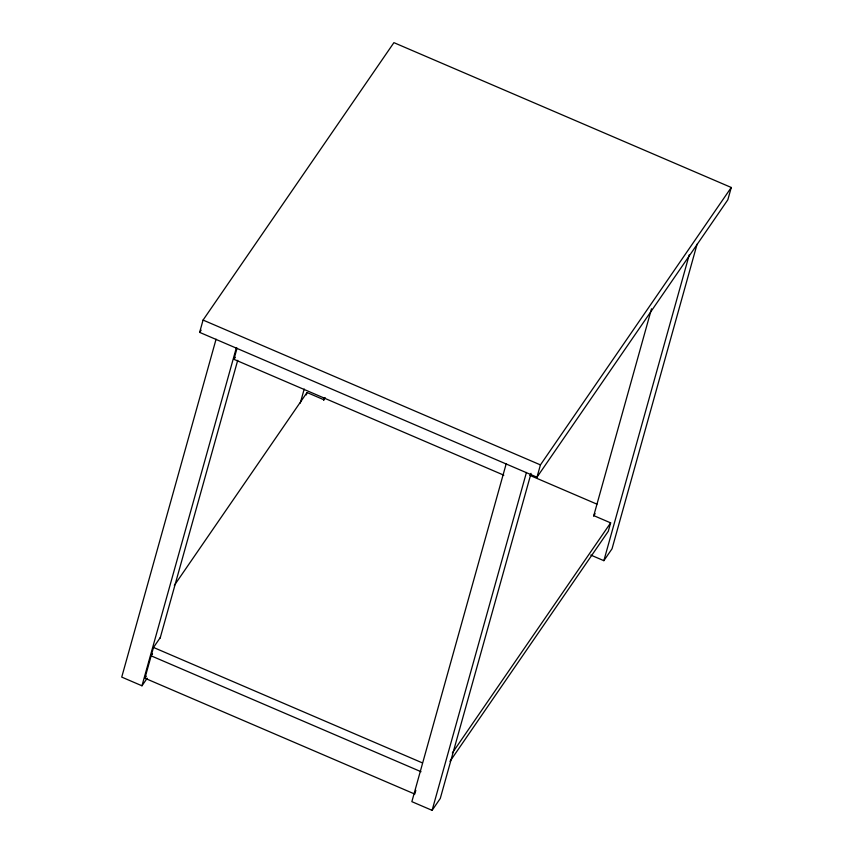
<?xml version="1.0" encoding="UTF-8"?>
<svg xmlns="http://www.w3.org/2000/svg" width="853" height="853" viewBox="0 0 853 853"><rect width="100%" height="100%" fill="white"/><g stroke="black" fill="none" stroke-linecap="round" stroke-linejoin="round"><path stroke-width="1.28" d="M199.634 332.371L203.067 320.067L393.915 42.65L731.266 187.479L727.833 199.794L536.985 477.2L199.634 332.371L201.137 330.175M216.076 339.195L121.734 677.101L141.971 685.791L147.174 678.231M141.971 685.791L236.324 347.885M413.566 793.557L144.903 678.22L153.487 647.448L160.311 637.543M503.824 475.185L233.935 359.326L237.059 348.131M160.161 638.065L237.71 360.318M300.277 403.117L304.212 389.032M306.344 394.918L307.016 392.519L323.884 399.758L325.249 397.775M323.735 400.292L324.449 397.722M506.202 463.755L411.86 801.66L432.098 810.35L440.276 798.461L531.046 473.351M414.782 794.079L415.827 790.358M432.098 810.35L526.44 472.445M536.985 477.2L540.429 464.896L731.266 187.479M593.624 516.15L651.521 308.797M595.127 513.645L593.773 515.628L610.641 522.868L608.296 531.259L449.989 761.366M590.756 555.058L603.86 560.677L689.267 254.77M697.093 244.161L612.038 548.788L603.86 560.677M233.935 359.326L235.3 357.343M174.343 585.371L307.016 392.519M152.506 653.856L151.152 655.84L421.03 771.709M144.903 678.22L146.258 676.237M452.335 752.975L610.641 522.868M203.067 320.067L540.429 464.896M529.756 475.313L596.919 504.144M153.487 647.448L422.15 762.785"/></g></svg>
